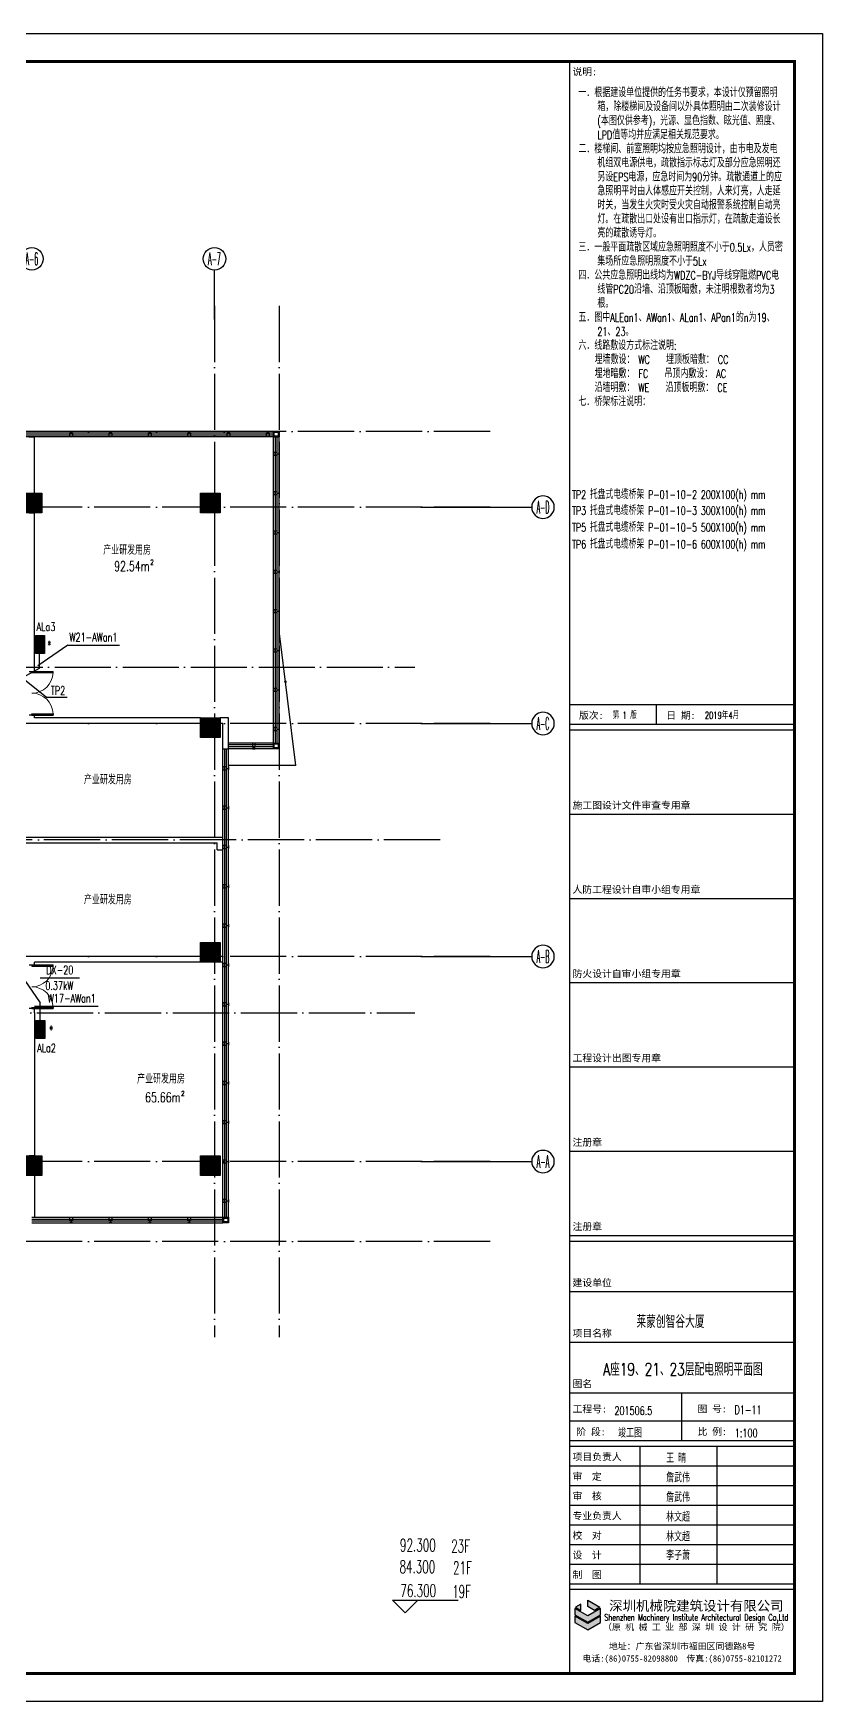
# Model space of a CAD drawing. Extents: x 1980812 to 2226895, y -554123 to 281606.
# Drawn here: x 2036821 to 2064912, y -338014 to -278614 of the extents above; entities that cross this region are included whole.
import ezdxf
from ezdxf.enums import TextEntityAlignment as Align

# ---------------------------------------------------------------- set-up
doc = ezdxf.new("R2010")
doc.units = 0
doc.header["$LTSCALE"] = 1000
doc.header["$MEASUREMENT"] = 0
doc.linetypes.add('DOTE', pattern=[2.42, 2, -0.2, 0.02, -0.2])
for name, color, linetype in [('1', 1, 'Continuous'), ('7', 7, 'Continuous'), ('AXIS', 7, 'Continuous'), ('AXIS_TEXT', 7, 'Continuous'), ('COLU', 8, 'Continuous'), ('COLU_HATCH', 8, 'Continuous'), ('CURTWALL', 8, 'Continuous'), ('DIM_ELEV', 8, 'Continuous'), ('DIM_SYMB', 8, 'Continuous'), ('dote', 8, 'DOTE'), ('DQ2', 2, 'Continuous'), ('DQ7', 7, 'Continuous'), ('TK', 1, 'Continuous'), ('WALL', 7, 'Continuous'), ('WINDOW', 8, 'Continuous'), ('房号', 8, 'Continuous'), ('房间名称', 7, 'Continuous'), ('看线', 8, 'Continuous'), ('窗户分隔', 8, 'Continuous'), ('详细尺寸', 8, 'Continuous'), ('详细尺寸-幕墙', 8, 'Continuous')]:
    doc.layers.add(name, color=color, linetype=linetype)
doc.styles.add('_TCH_AXIS', font='COMPLEX', dxfattribs={"bigfont": 'GBCBIG'})
doc.styles.add('COMPLEX', font='COMPLEX')
doc.styles.add('D8', font='txtw.shx', dxfattribs={"width": 0.7, "bigfont": 'hztxtw.shx'})
doc.styles.add('HEITI', font='simplex.shx', dxfattribs={"width": 0.6, "bigfont": 'hztxt.shx'})
doc.styles.add('HZF', font='ROMANS2', dxfattribs={"width": 0.7, "bigfont": 'HZDF2'})
doc.styles.add('HZTXTW', font='txtw.shx', dxfattribs={"width": 0.6, "bigfont": 'hztxtw.shx'})
doc.styles.add('SONGTI', font='', dxfattribs={"width": 1.1})
doc.styles.get('SONGTI').set_extended_font_data('NSimSun')

# ---------------------------------------------------------------- blocks, each defined once
blk = doc.blocks.new('_AXISO')
blk.add_circle((0, 0), 0.5)
at = {"layer": 'AXIS_TEXT', "style": 'COMPLEX', "width": 1.041667}
blk.add_attdef('A', text='', height=0.56, dxfattribs=at).set_placement((-0.25, -0.28), (0.25, -0.28), align=Align.FIT)
blk = doc.blocks.new('A座塔楼')
at = {"layer": 'AXIS'}
for p, q in [((46600, 29979), (46600, 31745)), ((53944, 23300), (57893, 23300)), ((53944, 15600), (57893, 15600)), ((53944, 7300), (57893, 7300)), ((53944, 0), (57893, 0))]:
    blk.add_line(p, q, dxfattribs=at)
at = {"layer": 'dote'}
for p, q in [((46600, 30469), (46600, -6248)), ((48900, 30469), (48900, -6248)), ((56411, 26000), (-8456, 26000)), ((56413, 23300), (-8454, 23300)), ((56413, 15600), (-8454, 15600)), ((54631, 11450), (37209, 11450)), ((56413, 7300), (-8454, 7300)), ((56413, 0), (-8454, 0)), ((56413, -2850), (-8454, -2850))]:
    blk.add_line(p, q, dxfattribs=at)
at = {"layer": 'AXIS'}
ref = blk.add_blockref('_AXISO', (40100, 32145), dxfattribs=dict(at, xscale=800, yscale=800, zscale=800))
ref.add_attrib('A', 'A-6', dxfattribs={"layer": 'AXIS_TEXT', "height": 452.5, "style": '_TCH_AXIS', "width": 0.344262}).set_placement((39874, 31919), (40326, 31919), align=Align.FIT)
ref = blk.add_blockref('_AXISO', (46600, 32145), dxfattribs=dict(at, xscale=800, yscale=800, zscale=800))
ref.add_attrib('A', 'A-7', dxfattribs={"layer": 'AXIS_TEXT', "height": 452.5, "style": '_TCH_AXIS', "width": 0.344262}).set_placement((46374, 31919), (46826, 31919), align=Align.FIT)
ref = blk.add_blockref('_AXISO', (58293, 23300), dxfattribs=dict(at, xscale=-800, yscale=800, zscale=800))
ref.add_attrib('A', 'A-D', dxfattribs={"layer": 'AXIS_TEXT', "height": 452.5, "style": '_TCH_AXIS', "width": 0.328125}).set_placement((58066, 23074), (58519, 23074), align=Align.FIT)
ref = blk.add_blockref('_AXISO', (58293, 15600), dxfattribs=dict(at, xscale=-800, yscale=800, zscale=800))
ref.add_attrib('A', 'A-C', dxfattribs={"layer": 'AXIS_TEXT', "height": 452.5, "style": '_TCH_AXIS', "width": 0.33871}).set_placement((58066, 15374), (58519, 15374), align=Align.FIT)
ref = blk.add_blockref('_AXISO', (58293, 7300), dxfattribs=dict(at, xscale=-800, yscale=800, zscale=800))
ref.add_attrib('A', 'A-B', dxfattribs={"layer": 'AXIS_TEXT', "height": 452.5, "style": '_TCH_AXIS', "width": 0.328125}).set_placement((58066, 7074), (58519, 7074), align=Align.FIT)
ref = blk.add_blockref('_AXISO', (58293, 0), dxfattribs=dict(at, xscale=-800, yscale=800, zscale=800))
ref.add_attrib('A', 'A-A', dxfattribs={"layer": 'AXIS_TEXT', "height": 452.5, "style": '_TCH_AXIS', "width": 0.323077}).set_placement((58066, -226), (58519, -226), align=Align.FIT)
blk = doc.blocks.new('A$C28812CA5')
at = {"layer": '房间名称', "style": 'D8', "width": 0.7}
for p in [(43491, -1537), (42805, -9712), (42805, -13987), (44696, -20367)]:
    blk.add_text('产业研发用房', height=300, rotation=0.00057, dxfattribs=at).set_placement(p, align=Align.MIDDLE_CENTER)
blk = doc.blocks.new('竖梃0903')
at = {"layer": '窗户分隔'}
blk.add_line((115028288, 22648046), (115028222, 22648046), dxfattribs=at)
for points in [[(115028222, 22648096), (115028225, 22648096), (115028225, 22647996), (115028222, 22647996)], [(115028288, 22648096), (115028422, 22648096), (115028422, 22647996), (115028288, 22647996)]]:
    blk.add_lwpolyline(points, close=True, dxfattribs=at)
blk = doc.blocks.new('幕墙19层以上')
at = {"layer": 'WINDOW'}
for p, rotation in [((-22606546, 115030922), 270), ((-22605146, 115030922), 270), ((-22603746, 115030922), 270), ((-22602346, 115030922), 270), ((-22600946, 115030922), 270), ((-22599546, 115030922), 270), ((22689546, -115053702), 90), ((22690946, -115053702), 90), ((22692346, -115053702), 90), ((22693746, -115053702), 90)]:
    blk.add_blockref('竖梃0903', p, dxfattribs=dict(at, rotation=rotation))
at = {"layer": 'WINDOW', "xscale": -1}
for p in [(115077122, -22646146), (115077122, -22647546), (115077122, -22648946), (115077122, -22650346), (115077122, -22651746), (115077122, -22653146), (115077122, -22654546), (115077122, -22655946), (115075322, -22657346), (115075322, -22658746), (115075322, -22660146), (115075322, -22661546), (115075322, -22662946), (115075322, -22664346), (115075322, -22665746), (115075322, -22667146), (115075322, -22668546), (115075322, -22669946), (115075322, -22671346), (115075322, -22672746)]:
    blk.add_blockref('竖梃0903', p, dxfattribs=at)
at = {"layer": 'WINDOW', "xscale": -1, "rotation": 270}
blk.add_blockref('竖梃0903', (-22600046, -115036822), dxfattribs=at)
blk = doc.blocks.new('$DorLib2D$00000002')
for p, q in [((-0.5, 0), (-0.5, 0.4875)), ((-0.475, 0.4875), (-0.5, 0.4875)), ((-0.475, 0), (-0.475, 0.4875)), ((0.475, 0), (0.475, 0.4875)), ((0.475, 0.4875), (0.5, 0.4875)), ((0.5, 0), (0.5, 0.4875)), ((-0.5, 0), (-0.475, 0)), ((0.5, 0), (0.475, 0))]:
    blk.add_line(p, q)
at = {"lineweight": 13}
for centre, start, end in [((-0.4875, 0), 0, 88.53072), ((0.4875, 0), 91.46928, 180)]:
    blk.add_arc(centre, 0.4875, start, end, dxfattribs=at)
blk = doc.blocks.new('A$C30D84972')
at = {"layer": 'CURTWALL'}
for p, q in [((48700, 2700), (35900, 2700)), ((48700, 2633.3), (35900, 2633.3)), ((48700, 2566.7), (35900, 2566.7)), ((48700, 2500), (35900, 2500)), ((48700, 2500), (48700, 2700)), ((48700, -8400), (48700, 2500)), ((48700, 2500), (48900, 2500)), ((48766.7, -8400), (48766.7, 2500)), ((48833.3, -8400), (48833.3, 2500)), ((48900, -8400), (48900, 2500)), ((46900, -11850), (46900, -8600)), ((46966.7, -11850), (46966.7, -8600)), ((47033.3, -11850), (47033.3, -8600)), ((48700, -8400), (47100, -8400)), ((47100, -8600), (47100, -8400)), ((48700, -8466.7), (47100, -8466.7)), ((48700, -8533.3), (47100, -8533.3)), ((48700, -8600), (47100, -8600)), ((47100, -11850), (47100, -8600)), ((48700, -8600), (48700, -8400)), ((48700, -8400), (48900, -8400)), ((46900, -16100), (46900, -11850)), ((46966.7, -16100), (46966.7, -11850)), ((47033.3, -16100), (47033.3, -11850)), ((47100, -16100), (47100, -11850)), ((46900, -25280), (46900, -16100)), ((46966.7, -25280), (46966.7, -16100)), ((47033.3, -25280), (47033.3, -16100)), ((47100, -25280), (47100, -16100)), ((40100, -25280), (46900, -25280)), ((40100, -25346.7), (46900, -25346.7)), ((40100, -25413.3), (46900, -25413.3)), ((40100, -25480), (46900, -25480)), ((46900, -25280), (46900, -25480)), ((46900, -25280), (47100, -25280))]:
    blk.add_line(p, q, dxfattribs=at)
for points in [[(48700, 2700), (48900, 2700), (48900, 2500), (48700, 2500)], [(48730, 2670), (48870, 2670), (48870, 2530), (48730, 2530)], [(48700, -8400), (48900, -8400), (48900, -8600), (48700, -8600)], [(48730, -8430), (48870, -8430), (48870, -8570), (48730, -8570)], [(46900, -25280), (47100, -25280), (47100, -25480), (46900, -25480)], [(46930, -25310), (47070, -25310), (47070, -25450), (46930, -25450)]]:
    blk.add_lwpolyline(points, close=True, dxfattribs=at)
at = {"layer": 'DIM_SYMB', "const_width": 46.7}
blk.add_lwpolyline([(49149.8, -6220.2, 1), (49104.1, -6211.1, 1)], format="xyb", close=True, dxfattribs=at)
at = {"layer": 'dote'}
for p, q in [((4616.7, -5700), (53728.2, -5700)), ((6400, -18000), (53728.2, -18000))]:
    blk.add_line(p, q, dxfattribs=at)
at = {"layer": 'WALL'}
for p, q in [((40000, 2500), (40200, 2500)), ((40200, 500), (40200, 2500)), ((40000, 500), (40200, 500)), ((40000, -200), (40200, -200)), ((40200, -5700), (40200, -200)), ((40000, -5849.6), (40200, -5849.6)), ((40200, -5849.6), (40200, -5700)), ((40200, -7399.6), (40000, -7399.6)), ((46100, -7700), (40100, -7700)), ((40200, -7500), (40200, -7399.6)), ((46100, -7500), (40200, -7500)), ((46100, -7700), (46100, -7500)), ((47100, -7500), (46800, -7500)), ((46800, -7700), (46800, -7500)), ((46900, -7700), (46800, -7700)), ((46900, -8600), (46900, -7700)), ((47100, -8600), (47100, -7500)), ((46900, -8600), (47100, -8600)), ((37850, -11750), (46800, -11750)), ((46800, -11750), (46900, -11750)), ((37850, -11950), (46700, -11950)), ((46700, -12200), (46700, -11950)), ((46700, -12200), (46900, -12200)), ((46900, -12200), (46900, -11950)), ((46900, -11950), (46900, -11950)), ((46900, -16000), (40100, -16000)), ((46800, -16000), (46800, -16000)), ((46800, -16200), (46800, -16000)), ((46800, -16200), (46800, -16000)), ((40000, -16300.4), (40200, -16300.4)), ((40200, -16300.4), (40200, -16200)), ((46900, -16200), (40200, -16200)), ((46800, -16200), (46800, -16200)), ((40200, -17850.4), (40000, -17850.4)), ((40200, -18000), (40200, -17850.4)), ((40200, -18000), (40200, -23100.4)), ((40200, -23100.4), (40000, -23100.4)), ((40200, -23800.4), (40000, -23800.4)), ((40200, -23800.4), (40200, -25280))]:
    blk.add_line(p, q, dxfattribs=at)
at = {"layer": '看线', "color": 2}
for q in [(48900, -4400), (47100, -9200)]:
    blk.add_line((49500, -9200), q, dxfattribs=at)
at = {"layer": 'WINDOW'}
for p, xscale, yscale, zscale, rotation in [((40100, -6624.6), 1550, -1550, 1550, 89.99999999925576), ((40100, -17075.4), -1550, 1550, -1550, 270.0000000039459)]:
    blk.add_blockref('$DorLib2D$00000002', p, dxfattribs=dict(at, xscale=xscale, yscale=yscale, zscale=zscale, rotation=rotation))
blk = doc.blocks.new('18~23层墙柱')
at = {"layer": 'COLU_HATCH'}
h = blk.add_hatch(color=256, dxfattribs=at)
h.dxf.hatch_style = 1
h.paths.add_polyline_path([(39750, 23800), (40450, 23800), (40450, 23100), (39750, 23100)])
h = blk.add_hatch(color=256, dxfattribs=at)
h.dxf.hatch_style = 1
h.paths.add_polyline_path([(46100, 23800), (46800, 23800), (46800, 23100), (46100, 23100)])
h = blk.add_hatch(color=256, dxfattribs=at)
h.dxf.hatch_style = 1
h.paths.add_polyline_path([(46800, 15800), (46800, 15100), (46100, 15100), (46100, 15800)])
h = blk.add_hatch(color=256, dxfattribs=at)
h.dxf.hatch_style = 1
h.paths.add_polyline_path([(46100, 7100), (46100, 7800), (46800, 7800), (46800, 7100)])
h = blk.add_hatch(color=256, dxfattribs=at)
h.dxf.hatch_style = 1
h.paths.add_polyline_path([(39750, 200), (40450, 200), (40450, -500), (39750, -500)])
h = blk.add_hatch(color=256, dxfattribs=at)
h.dxf.hatch_style = 1
h.paths.add_polyline_path([(46100, 200), (46800, 200), (46800, -500), (46100, -500)])
at = {"layer": 'COLU'}
for points in [[(39750, 23800), (40450, 23800), (40450, 23100), (39750, 23100)], [(46100, 23800), (46800, 23800), (46800, 23100), (46100, 23100)], [(46800, 15800), (46800, 15100), (46100, 15100), (46100, 15800)], [(46100, 7100), (46100, 7800), (46800, 7800), (46800, 7100)], [(39750, 200), (40450, 200), (40450, -500), (39750, -500)], [(46100, 200), (46800, 200), (46800, -500), (46100, -500)]]:
    blk.add_lwpolyline(points, close=True, dxfattribs=at)
blk = doc.blocks.new('*X245')
at = {"color": 0}
for p, q in [((8700, 8370), (9500, 8370)), ((8700, 8340), (9500, 8340)), ((8700, 8310), (9500, 8310)), ((8700, 8280), (9500, 8280)), ((8700, 8250), (9500, 8250)), ((8700, 8220), (9500, 8220)), ((8700, 8190), (9500, 8190)), ((8700, 8160), (9500, 8160)), ((8700, 8130), (9500, 8130)), ((8700, 8100), (9500, 8100)), ((8700, 8070), (9500, 8070)), ((8700, 8040), (9500, 8040)), ((8700, 8010), (9500, 8010))]:
    blk.add_line(p, q, dxfattribs=at)
blk = doc.blocks.new('XM')
at = {"layer": '1'}
for p, q in [((320, 168), (-320, 168)), ((-320, 168), (-320, -152)), ((320, -152), (320, 168)), ((-320, -152), (320, -152))]:
    blk.add_line(p, q, dxfattribs=at)
at = {"layer": '1', "xscale": 0.8, "yscale": 0.8, "zscale": 0.8}
blk.add_blockref('*X245', (-7280, -6552), dxfattribs=at)
blk = doc.blocks.new('tu kuang A1 A')
at = {"layer": 'TK'}
h = blk.add_hatch(color=256, dxfattribs=at)
h.paths.add_polyline_path([(75976, 3247), (75738, 3384), (75738, 3611), (76172, 3360)])
h.paths.add_polyline_path([(75303, 3360), (75499, 3247), (75499, 3473)])
h.paths.add_polyline_path([(75280, 3095), (75738, 2831), (76195, 3095), (76195, 3321), (75738, 3057), (75280, 3321)])
h.paths.add_polyline_path([(75738, 2553), (76195, 2817), (76195, 3043), (75738, 2779), (75280, 3043), (75280, 2817)])
for p, q in [((75100, 1000), (75100, 58400)), ((83100, 1000), (83100, 58400)), ((75100, 35500), (83100, 35500)), ((78187, 34800), (78187, 35500)), ((75100, 34800), (83100, 34800)), ((75100, 34600), (83100, 34600)), ((75100, 31600), (83100, 31600)), ((75100, 28600), (83100, 28600)), ((75100, 25600), (83100, 25600)), ((75100, 22600), (83100, 22600)), ((75100, 19600), (83100, 19600)), ((75100, 16600), (83100, 16600)), ((75100, 16400), (83100, 16400)), ((75100, 16400), (83100, 16400)), ((75100, 16400), (83100, 16400)), ((75100, 16400), (83100, 16400)), ((75100, 16400), (83100, 16400)), ((75100, 14600), (83100, 14600)), ((75100, 14600), (83100, 14600)), ((75100, 14600), (83100, 14600)), ((75100, 14600), (83100, 14600)), ((75100, 14600), (83100, 14600)), ((75100, 12800), (83100, 12800)), ((75100, 11000), (83100, 11000)), ((79087, 9286), (79087, 11000)), ((75100, 10000), (83100, 10000)), ((75100, 9300), (83100, 9300)), ((75100, 9300), (83100, 9300)), ((75100, 9300), (83100, 9300)), ((75100, 9100), (83100, 9100)), ((77600, 4200), (77600, 9100)), ((80350, 4200), (80350, 9100)), ((75100, 8400), (83100, 8400)), ((75100, 7700), (83100, 7700)), ((75100, 7000), (83100, 7000)), ((75100, 6300), (83100, 6300)), ((75100, 5600), (83100, 5600)), ((75100, 4900), (83100, 4900)), ((75100, 4200), (83100, 4200)), ((75100, 4000), (83100, 4000)), ((83100, 1000), (75100, 1000))]:
    blk.add_line(p, q, dxfattribs=at)
for points in [[(0, 59400), (84100, 59400), (84100, 0), (0, 0)], [(75976, 3247), (75738, 3384), (75738, 3611), (76172, 3360)], [(75280, 3095), (75738, 2831), (76195, 3095), (76195, 3321), (75738, 3057), (75280, 3321)], [(75738, 2553), (76195, 2817), (76195, 3043), (75738, 2779), (75280, 3043), (75280, 2817)], [(75303, 3360), (75499, 3247), (75499, 3473)]]:
    blk.add_lwpolyline(points, close=True, dxfattribs=at)
at = {"layer": 'TK', "const_width": 100}
blk.add_lwpolyline([(83100, 1000), (83100, 58400), (2500, 58400), (2500, 1000)], close=True, dxfattribs=at)
at = {"layer": '7', "style": 'D8', "width": 0.7}
for s, height, p in [('第 1 版', 250, (76625, 34995)), ('2019年4月', 250, (79909, 34997)), ('201506.5', 300, (76689, 10210)), ('竣工图', 300, (76820, 9408)), ('1:100', 300, (80977, 9415)), ('王 晴', 300, (78530, 8510)), ('詹武伟', 300, (78530, 7816)), ('詹武伟', 300, (78530, 7116)), ('林文超', 300, (78530, 6414)), ('林文超', 300, (78530, 5714)), ('李子萧', 300, (78530, 5048))]:
    blk.add_text(s, height=height, dxfattribs=at).set_placement(p)
at = {"layer": '7', "color": 1, "style": 'D8', "width": 0.7}
blk.add_text('莱蒙创智谷大厦', height=450, dxfattribs=at).set_placement((77472, 13307))
at = {"layer": 'TK', "style": 'SONGTI'}
for s, p in [('说明:', (75198, 57909)), ('版次:', (75428, 34992)), ('日 期:', (78532, 34992)), ('施工图设计文件审查专用章', (75198, 31792)), ('人防工程设计自审小组专用章', (75198, 28792)), ('防火设计自审小组专用章', (75198, 25792)), ('工程设计出图专用章', (75198, 22792)), ('注册章', (75198, 19792)), ('注册章', (75198, 16792)), ('建设单位', (75198, 14792)), ('项目名称', (75198, 12992)), ('图名', (75198, 11192)), ('工程号:', (75198, 10294)), ('比 例:', (79649, 9492)), ('项目负责人', (75198, 8592)), ('审  定', (75198, 7892)), ('审  核', (75198, 7192)), ('专业负责人', (75198, 6492)), ('校  对', (75198, 5792)), ('设  计', (75198, 5092)), ('制  图', (75198, 4392))]:
    blk.add_text(s, height=250, dxfattribs=at).set_placement(p)
for s, p in [('图 号:', (80166, 10425)), ('阶 段:', (75853, 9606))]:
    blk.add_text(s, height=250, dxfattribs=at).set_placement(p, align=Align.MIDDLE_CENTER)
for s, height, p in [('深圳机械院建筑设计有限公司', 350, (79605, 3238)), ('（原 机 械 工 业 部 深 圳 设 计 研 究 院）', 228, (79605, 2543)), ('地址：广东省深圳市福田区同德路8号', 225.62, (79100, 1860)), ('电话:(86)0755-82098800  传真:(86)0755-82101272', 225.62, (79100, 1424))]:
    blk.add_text(s, height=height, dxfattribs=at).set_placement(p, align=Align.CENTER)
at = {"layer": 'TK', "style": 'HEITI', "width": 0.7}
blk.add_text('Shenzhen Machinery Institute Architectural Design Co,Ltd', height=229, dxfattribs=at).set_placement((79605, 2884), align=Align.CENTER)

msp = doc.modelspace()

# ---------------------------------------------------------------- linework, layer by layer
at = {"layer": 'DIM_ELEV'}
for p, q in [((2050057.1, -334848.1), (2049607.1, -334398.1)), ((2049607.1, -334398.1), (2051940.8, -334398.1)), ((2050057.1, -334848.1), (2050507.1, -334398.1))]:
    msp.add_line(p, q, dxfattribs=at)
at = {"layer": 'DQ2'}
for p in [(2036383.5, -312143.5), (2037062, -313762.7)]:
    msp.add_line(p, (2037062, -313127.5), dxfattribs=at)
msp.add_lwpolyline([(2037024.9, -300697.7), (2037024.9, -301230.5), (2036443, -301546)], dxfattribs=at)
at = {"layer": 'DQ7'}
for p, q in [((2038044.7, -300393.8), (2036975.6, -301136)), ((2038044.7, -300393.8), (2039891.5, -300393.8)), ((2037282.7, -302256.6), (2036510.5, -301626)), ((2038018, -302256.6), (2037282.7, -302256.6)), ((2037058.1, -312245.5), (2038466.3, -312245.5)), ((2036855.3, -313251.3), (2039121.3, -313251.3))]:
    msp.add_line(p, q, dxfattribs=at)

# ---------------------------------------------------------------- block references
at = {"layer": 'COLU'}
msp.add_blockref('18~23层墙柱', (1996666.5, -318784.4), dxfattribs=at)
at = {"layer": 'DQ2'}
msp.add_blockref('tu kuang A1 A', (1980812.3, -338013.6), dxfattribs=at)
at = {"layer": 'DQ2', "xscale": -1, "rotation": 270}
for p in [(2037048.9, -300377.7), (2037062, -314082.7)]:
    msp.add_blockref('XM', p, dxfattribs=at)
at = {"layer": 'WALL'}
msp.add_blockref('A座塔楼', (1996666.5, -318784.4), dxfattribs=at)
at = {"layer": '房号'}
msp.add_blockref('A$C28812CA5', (1996666.5, -295484.4), dxfattribs=at)
at = {"layer": '详细尺寸'}
msp.add_blockref('A$C30D84972', (1996666.5, -295484.4), dxfattribs=at)
at = {"layer": '详细尺寸-幕墙'}
msp.add_blockref('幕墙19层以上', (1996666.5, -295484.4), dxfattribs=at)

# ---------------------------------------------------------------- texts
at = {"layer": '7', "style": 'D8', "width": 0.7}
msp.add_text('D1-11', height=300, dxfattribs=at).set_placement((2061776.8, -327772.7))
at = {"layer": 'DIM_ELEV', "color": 7, "style": 'HZTXTW', "width": 0.6}
for s, p in [('92.300', (2049870, -332665.7)), ('23F', (2051691.4, -332697.7, 0)), ('84.300', (2049851.5, -333439)), ('21F', (2051758.1, -333471, 0)), ('76.300', (2049883, -334287.2)), ('19F', (2051724.7, -334319.1, 0))]:
    msp.add_text(s, height=450, dxfattribs=at).set_placement(p)
at = {"layer": 'DQ7', "style": 'D8', "width": 0.68}
for s, p in [('TP2 托盘式电缆桥架 P-01-10-2 200X100(h) mm', (2055994.9, -295185)), ('TP3 托盘式电缆桥架 P-01-10-3 300X100(h) mm', (2055994.9, -295756.8)), ('TP5 托盘式电缆桥架 P-01-10-5 500X100(h) mm', (2055994.9, -296355.5)), ('TP6 托盘式电缆桥架 P-01-10-6 600X100(h) mm', (2055994.9, -296952.7))]:
    msp.add_text(s, height=300, dxfattribs=at).set_placement(p)
at = {"layer": 'DQ7', "style": 'D8', "width": 0.7}
for s, p in [('ALa3', (2037271.4, -299742.8)), ('W21-AWan1', (2038959.6, -300113.3)), ('*', (2037387.9, -300389.8)), ('TP2', (2037697.3, -302010.3)), ('DX-20', (2037762.7, -311965)), ('0.37kW', (2037745.6, -312519.5)), ('W17-AWan1', (2038189.4, -312970.8)), ('*', (2037457.5, -314094.8)), ('ALa2', (2037287.5, -314739.9))]:
    msp.add_text(s, height=300, dxfattribs=at).set_placement(p, align=Align.MIDDLE)
at = {"layer": 'DQ7', "color": 1, "style": 'D8', "width": 0.7}
msp.add_text('A座19、21、23层配电照明平面图', height=450, dxfattribs=at).set_placement((2059940.3, -326406.4), align=Align.CENTER)
at = {"layer": 'DQ7', "insert": (2056220.2, -280578.7), "char_height": 300, "width": 7255.282, "attachment_point": 1, "style": 'D8'}
msp.add_mtext('\\pi-675,l675;一．根据建设单位提供的任务书要求，本设计仅预留照明箱，除楼梯间及设备间以外具体照明由二次装修设计(本图仅供参考)，光源、显色指数、眩光值、照度、LPD值等均并应满足相关规范要求。\\P二．楼梯间、前室照明均按应急照明设计，由市电及发电机组双电源供电，疏散指示标志灯及部分应急照明还另设EPS电源，应急时间为90分钟。疏散通道上的应急照明平时由人体感应开关控制，人来灯亮，人走延时关，当发生火灾时受火灾自动报警系统控制自动亮灯。在疏散出口处设有出口指示灯，在疏散走道设长亮的疏散诱导灯。\\P三．一般平面疏散区域应急照明照度不小于0.5Lx，人员密集场所应急照明照度不小于5Lx\\P四．公共应急照明出线均为WDZC-BYJ导线穿阻燃PVC电线管PC20沿墙、沿顶板暗敷，未注明根数者均为3根。\\P五．图中ALEan1、AWan1、ALan1、APan1的n为19、21、23。\\P六．线路敷设方式标注说明:\\P    埋墙敷设： WC    埋顶板暗敷： CC\\P    埋地暗敷： FC    吊顶内敷设： AC\\P    沿墙明敷： WE    沿顶板明敷： CE\\P七．桥架标注说明：', dxfattribs=at)
at = {"layer": '房间名称', "style": 'HZF', "width": 0.7}
for s, height, p in [('92.54m', 350, (2040326.5, -297584.2)), ('2', 175, (2041043.1, -297446.2)), ('65.66m', 350, (2041426.5, -316497.2)), ('2', 175, (2042143.2, -316359.2))]:
    msp.add_text(s, height=height, dxfattribs=at).set_placement(p, align=Align.MIDDLE_CENTER)

doc.saveas('drawing.dxf')
